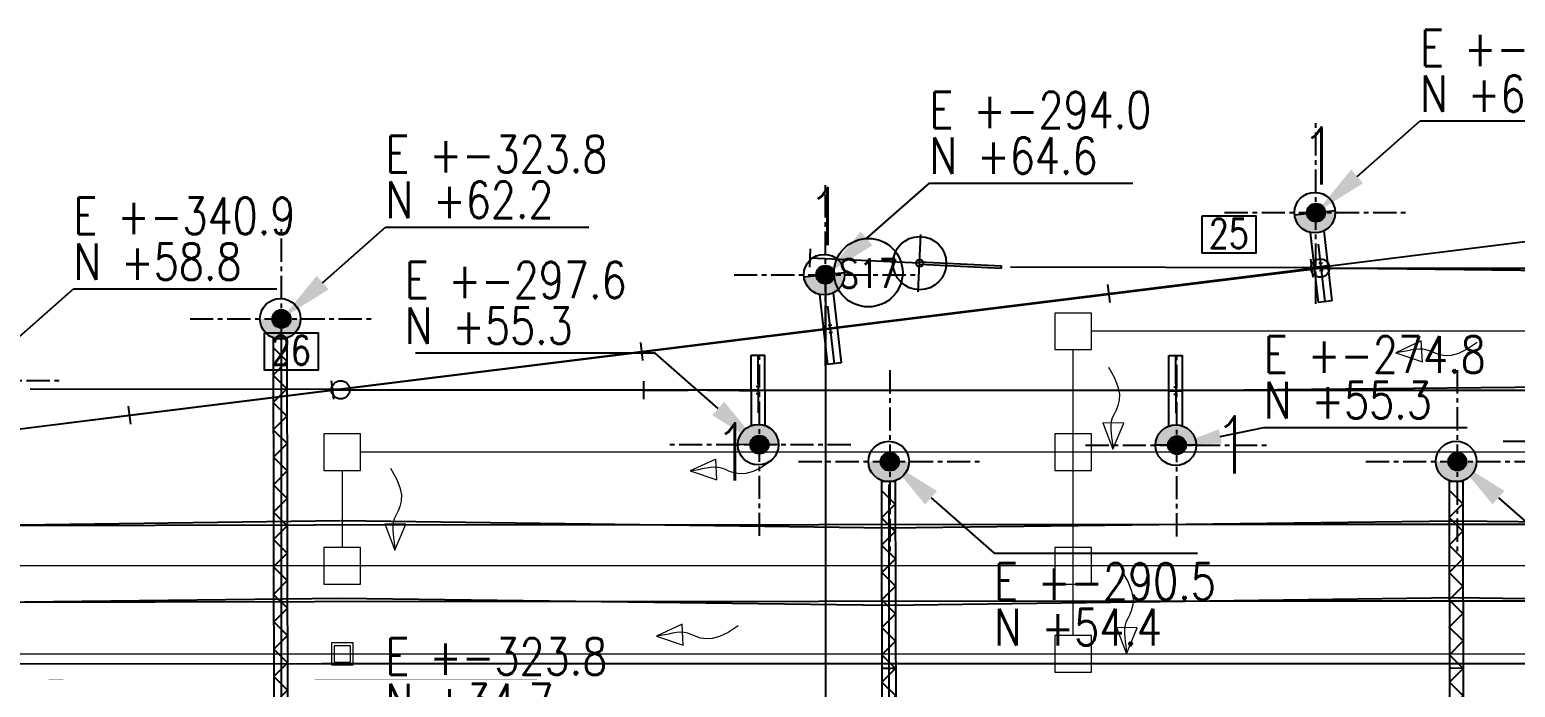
# Model space of a CAD drawing. Header units: millimetres. Extents: x -940 to 1351, y -586 to 711.
# Drawn here: x 261.7 to 343, y 325.9 to 361.9 of the extents above; entities that cross this region are included whole.
import ezdxf
from ezdxf import colors
from ezdxf.entities.mleader import LeaderData, LeaderLine
from ezdxf.enums import TextEntityAlignment as Align
from ezdxf.math import Vec2, Vec3

# ---------------------------------------------------------------- set-up
doc = ezdxf.new("R2010")
doc.units = ezdxf.units.MM
for name, pattern in [('CENTER', [50.8, 31.75, -6.35, 6.35, -6.35]), ('DASHED2', [0.375, 0.25, -0.125]), ('PHANTOM2', [31.75, 15.875, -3.175, 3.175, -3.175, 3.175, -3.175])]:
    doc.linetypes.add(name, pattern=pattern)
for name, color, linetype in [('00-perfiles', 3, 'Continuous'), ('Cambios 1.8', 4, 'Continuous'), ('Catenaria', 2, 'Continuous'), ('ENad-Vias principales', 2, 'Continuous'), ('GE-Cotas', 1, 'Continuous'), ('GE-Simbologia', 2, 'Continuous'), ('GE-Textos', 3, 'Continuous'), ('ME-Vias con catenarias', 30, 'Continuous'), ('Nombre de secciòn de emparrillado', 70, 'Continuous'), ('UNIFILAR RIEL EXISTENTE', 140, 'PHANTOM2'), ('unifilar VIAS Ppales', 5, 'DASHED2')]:
    doc.layers.add(name, color=color, linetype=linetype)
for name, color, linetype, lineweight in [('Catenaria textos', 253, 'Continuous', 15), ('CI-DRENAJES ZONA VIAS', 5, 'Continuous', 9), ('CI-PLUVIALES', 3, 'Continuous', 9)]:
    doc.layers.add(name, color=color, linetype=linetype, lineweight=lineweight)
doc.styles.add('Romans', font='romans.shx', dxfattribs={"width": 0.8})
doc.styles.add('Romans PF', font='romans.shx', dxfattribs={"width": 0.8})
doc.styles.get("Standard").update_dxf_attribs({"font": 'arial.ttf'})

# ---------------------------------------------------------------- blocks, each defined once
blk = doc.blocks.new('CB8der')
for p, q in [((0.5, 11.2), (-0.5, 11.2)), ((0, 11.2), (0, -17.05)), ((0, 0), (-2.115, -16.918)), ((0.5, 0), (-0.5, 0)), ((-2.611, -16.856), (-1.619, -16.98)), ((0.5, -17.05), (-0.5, -17.05))]:
    blk.add_line(p, q)
blk = doc.blocks.new('CAMARA PL')
at = {"layer": 'CI-PLUVIALES', "ltscale": 2}
for points in [[(0, -0.6), (1.2, -0.6), (1.2, 0.6), (0, 0.6)], [(0.15, -0.45), (1.05, -0.45), (1.05, 0.45), (0.15, 0.45)]]:
    blk.add_lwpolyline(points, close=True, dxfattribs=at)
blk.add_lwpolyline([(0.35, 0.6), (0.85, 0.6)], dxfattribs=at)
blk = doc.blocks.new('CAMB')
at = {"layer": 'GE-Simbologia'}
blk.add_lwpolyline([(6413053.115, 6135476.254), (6413056.051, 6135476.254), (6413056.051, 6135474.216), (6413053.115, 6135474.216)], close=True, dxfattribs=at)
at = {"layer": 'GE-Textos', "style": 'Romans', "width": 0.8}
blk.add_attdef('10', text='', height=1.6, dxfattribs=at).set_placement((6413054.56, 6135474.5), align=Align.CENTER)
blk = doc.blocks.new('tipo de vias')
at = {"layer": 'Nombre de secciòn de emparrillado', "color": 2}
blk.add_circle((-0.135, -0.628), 1.876, dxfattribs=at)
at = {"layer": 'Nombre de secciòn de emparrillado', "style": 'Romans', "width": 0.8}
blk.add_attdef('S10', text='', height=1.562, dxfattribs=at).set_placement((-0.123, -1.455), align=Align.CENTER)
blk = doc.blocks.new('A$C401A678C')
at = {"layer": 'Catenaria'}
for points in [[(2.231, 28.62), (0.005, 28.62, 1)], [(2.226, 1.113), (0, 1.113, 1)]]:
    blk.add_hatch(color=256, dxfattribs=at).paths.add_polyline_path(points)
for p, q in [((0.724, 27.548), (1.474, 27.549)), ((0.724, 27.548), (0.772, 2.172)), ((1.474, 27.548), (1.529, 2.145))]:
    blk.add_line(p, q, dxfattribs=at)
for points in [[(0.77, 6.027), (1.519, 6.779), (0.766, 7.528), (1.515, 8.281), (0.763, 9.03), (1.512, 9.782), (0.76, 10.531), (1.509, 11.283), (0.757, 12.032), (1.506, 12.785), (0.753, 13.534), (1.502, 14.286), (0.75, 15.035), (1.499, 15.788), (0.747, 16.537), (1.496, 17.289), (0.744, 18.038), (1.493, 18.79), (0.741, 19.539), (1.49, 20.292), (0.737, 21.041), (1.486, 21.793), (0.734, 22.542), (1.483, 23.294), (0.731, 24.043), (1.48, 24.796), (0.728, 25.545), (1.477, 26.297), (0.724, 27.046)], [(0.77, 6.027), (1.522, 5.278), (0.773, 4.526), (1.525, 3.776), (0.776, 3.024), (1.098, 2.703)]]:
    blk.add_lwpolyline(points, dxfattribs=at)
for centre in [(1.118, 28.62), (1.113, 1.113)]:
    blk.add_circle(centre, 1.113, dxfattribs=at)
blk = doc.blocks.new('A$C0E6C2C1E')
at = {"layer": 'Catenaria'}
for points in [[(2.226, 23.689), (0, 23.689, 1)], [(2.235, 1.113), (0.009, 1.113, 1)]]:
    blk.add_hatch(color=256, dxfattribs=at).paths.add_polyline_path(points)
at = {"linetype": 'Continuous', "ltscale": 4}
blk.add_line((1.491, 12.358), (0.739, 12.365), dxfattribs=at)
at = {"layer": 'Catenaria'}
for p, q in [((0.72, 22.617), (1.469, 22.619)), ((0.72, 22.617), (0.758, 2.164)), ((1.469, 22.617), (1.513, 2.155))]:
    blk.add_line(p, q, dxfattribs=at)
blk.add_lwpolyline([(1.135, 2.226), (0.761, 2.597), (1.51, 3.35), (0.758, 4.099), (1.507, 4.851), (0.755, 5.6), (1.504, 6.353), (0.752, 7.102), (1.501, 7.854), (0.749, 8.603), (1.498, 9.355), (0.745, 10.104), (1.494, 10.857), (0.742, 11.606), (1.491, 12.358), (0.739, 13.107), (1.488, 13.859), (0.736, 14.609), (1.485, 15.361), (0.732, 16.11), (1.482, 16.862), (0.729, 17.611), (1.478, 18.364), (0.726, 19.113), (1.475, 19.865), (0.723, 20.614), (1.472, 21.366), (0.72, 22.115)], dxfattribs=at)
for centre in [(1.113, 23.689), (1.122, 1.113)]:
    blk.add_circle(centre, 1.113, dxfattribs=at)
blk = doc.blocks.new('A$C0E88229D')
at = {"layer": 'Catenaria'}
blk.add_hatch(color=256, dxfattribs=at).paths.add_polyline_path([(2.226, 4.906), (0, 4.906, 1)])
at = {"linetype": 'Continuous', "ltscale": 4}
blk.add_line((1.113, 0), (1.113, 3.161), dxfattribs=at)
at = {"color": 1}
for p, q in [((1.013, 2.129), (1.113, 2.129)), ((1.013, 1.729), (1.113, 1.729)), ((1.113, 2.129), (1.213, 2.129)), ((1.113, 1.729), (1.213, 1.729))]:
    blk.add_line(p, q, dxfattribs=at)
at = {"layer": 'Catenaria'}
for p, q in [((0, 4.906), (2.226, 4.906)), ((0.738, 3.858), (0.738, 0)), ((1.488, 3.858), (1.488, 0))]:
    blk.add_line(p, q, dxfattribs=at)
at = {"layer": 'Catenaria', "linetype": 'Continuous', "ltscale": 4}
for p, q in [((1.488, 1.929), (0.738, 1.929)), ((1.488, 0), (0.738, 0))]:
    blk.add_line(p, q, dxfattribs=at)
at = {"layer": 'Catenaria'}
blk.add_circle((1.113, 4.906), 1.113, dxfattribs=at)
blk = doc.blocks.new('A$C78B27864')
at = {"color": 3, "linetype": 'Continuous', "ltscale": 4}
blk.add_line((4.978, 2.076), (4.978, -1.076), dxfattribs=at)
at = {"color": 1}
blk.add_line((0.488, 0.564), (0.488, 0.435), dxfattribs=at)
at = {"layer": 'Catenaria', "color": 4, "linetype": 'Continuous', "ltscale": 4}
blk.add_line((10.978, 1), (10.978, 0), dxfattribs=at)
at = {"layer": 'Catenaria', "color": 3, "linetype": 'Continuous', "ltscale": 4}
for p, q in [((4.988, 0.564), (0.488, 0.564)), ((4.988, 0.435), (0.488, 0.435)), ((4.978, 0.5), (10.978, 0.5))]:
    blk.add_line(p, q, dxfattribs=at)
at = {"layer": 'Catenaria', "color": 1, "linetype": 'Continuous', "ltscale": 4}
for radius in [1.459, 0.2]:
    blk.add_circle((4.978, 0.5), radius, dxfattribs=at)
blk = doc.blocks.new('COORDENADAS 4.0')
at = {"layer": 'GE-Cotas', "ltscale": 4}
h = blk.add_hatch(color=256, dxfattribs=at)
h.dxf.hatch_style = 1
h.paths.add_polyline_path([(0, 0.5, 0.414214), (-0.5, 0), (0, 0)])
h.paths.add_polyline_path([(0, 0.5), (0, 0), (0.5, 0, 0.414214)])
h.paths.add_polyline_path([(0.5, 0), (0, 0), (0, -0.5, 0.414214)])
h.paths.add_polyline_path([(0, 0), (-0.5, 0, 0.414214), (0, -0.5)])
at = {"layer": 'GE-Cotas', "linetype": 'CENTER', "ltscale": 0.04}
for p, q in [((0, -5), (0, 5)), ((-5, 0), (5, 0))]:
    blk.add_line(p, q, dxfattribs=at)
at = {"layer": 'GE-Cotas', "ltscale": 4}
blk.add_circle((0, 0), 0.5, dxfattribs=at)
at = {"layer": 'GE-Cotas', "color": 3, "ltscale": 4, "style": 'Romans', "width": 0.8}
for tag, p in [('COORDENADASX', (5.7, 8.02)), ('COORDENADASY', (5.7, 5.518))]:
    blk.add_attdef(tag, p, '', height=2, dxfattribs=at)
at = {"layer": 'GE-Cotas', "color": 2, "ltscale": 4}
ml = blk.add_multileader_mtext('Standard', dxfattribs=at)
ml.set_content('', color=2)
ml.set_leader_properties()
ml.build(insert=Vec2(0, 0))
ml.multileader.update_dxf_attribs({"text_right_attachment_type": 6, "dogleg_length": 0.36, "arrow_head_size": 3})
ctx = ml.context
ctx.base_point, ctx.arrow_head_size = Vec3(16.826, 5.02), 3
ctx.right_attachment = 6
notes = []
notes.append((ctx, [(0, (1, 1, 0), (5.7, 5.02), (1, 0), 11.126, [(0, [(0, 0)], 0, [])])]))
ctx.mtext.insert, ctx.mtext.flow_direction = Vec3(18.826, 7.02), 5
for ctx, leaders in notes:
    for number, flags, end, landing, length, lines in leaders:
        leader = LeaderData()
        leader.index, (leader.has_last_leader_line, leader.has_dogleg_vector, leader.attachment_direction) = number, flags
        leader.last_leader_point, leader.dogleg_vector, leader.dogleg_length = Vec3(end), Vec3(landing), length
        for number, points, colour, breaks in lines:
            line = LeaderLine()
            line.index, line.vertices, line.color, line.breaks = number, Vec3.list(points), colors.encode_raw_color(colour), breaks
            leader.lines.append(line)
        ctx.leaders.append(leader)
blk = doc.blocks.new('COORDENADAS 4.4')
at = {"layer": 'GE-Cotas', "ltscale": 4}
h = blk.add_hatch(color=256, dxfattribs=at)
h.dxf.hatch_style = 1
h.paths.add_polyline_path([(0, 0.5, -0.414214), (0.5, 0), (0, 0)])
h.paths.add_polyline_path([(0, 0.5), (0, 0), (-0.5, 0, -0.414214)])
h.paths.add_polyline_path([(-0.5, 0), (0, 0), (0, -0.5, -0.414214)])
h.paths.add_polyline_path([(0, 0), (0.5, 0, -0.414214), (0, -0.5)])
at = {"layer": 'GE-Cotas', "linetype": 'CENTER', "ltscale": 0.04}
for p, q in [((0, -5), (0, 5)), ((5, 0), (-5, 0))]:
    blk.add_line(p, q, dxfattribs=at)
at = {"layer": 'GE-Cotas', "ltscale": 4}
blk.add_circle((0, 0), 0.5, dxfattribs=at)
at = {"layer": 'GE-Cotas', "color": 3, "ltscale": 4, "style": 'Romans', "width": 0.8}
for tag, p in [('COORDENADASX', (-19.404, 8.02)), ('COORDENADASY', (-19.404, 5.518))]:
    blk.add_attdef(tag, p, '', height=2, dxfattribs=at)
at = {"layer": 'GE-Cotas', "color": 2, "ltscale": 4}
ml = blk.add_multileader_mtext('Standard', dxfattribs=at)
ml.set_content('', color=2)
ml.set_leader_properties()
ml.build(insert=Vec2(0, 0))
ml.multileader.update_dxf_attribs({"text_right_attachment_type": 6, "dogleg_length": 0.36, "arrow_head_size": 3})
ctx = ml.context
ctx.base_point, ctx.arrow_head_size = Vec3(-20.826, 7.02), 3
ctx.right_attachment, ctx.text_align_type = 6, 2
notes = []
notes.append((ctx, [(0, (1, 1, 0), (-5.7, 5.02), (-1, 0), 11.126, [(0, [(0, 0)], 0, [])])]))
ctx.mtext.insert, ctx.mtext.alignment, ctx.mtext.flow_direction = Vec3(-18.826, 9.02), 3, 5
for ctx, leaders in notes:
    for number, flags, end, landing, length, lines in leaders:
        leader = LeaderData()
        leader.index, (leader.has_last_leader_line, leader.has_dogleg_vector, leader.attachment_direction) = number, flags
        leader.last_leader_point, leader.dogleg_vector, leader.dogleg_length = Vec3(end), Vec3(landing), length
        for number, points, colour, breaks in lines:
            line = LeaderLine()
            line.index, line.vertices, line.color, line.breaks = number, Vec3.list(points), colors.encode_raw_color(colour), breaks
            leader.lines.append(line)
        ctx.leaders.append(leader)
blk = doc.blocks.new('COORDENADAS 4.2')
at = {"layer": 'GE-Cotas', "ltscale": 4}
h = blk.add_hatch(color=256, dxfattribs=at)
h.dxf.hatch_style = 1
h.paths.add_polyline_path([(0, -0.5, -0.414214), (-0.5, 0), (0, 0)])
h.paths.add_polyline_path([(0, -0.5), (0, 0), (0.5, 0, -0.414214)])
h.paths.add_polyline_path([(0.5, 0), (0, 0), (0, 0.5, -0.414214)])
h.paths.add_polyline_path([(0, 0), (-0.5, 0, -0.414214), (0, 0.5)])
at = {"layer": 'GE-Cotas', "linetype": 'CENTER', "ltscale": 0.04}
for p, q in [((0, 5), (0, -5)), ((-5, 0), (5, 0))]:
    blk.add_line(p, q, dxfattribs=at)
at = {"layer": 'GE-Cotas', "ltscale": 4}
blk.add_circle((0, 0), 0.5, dxfattribs=at)
at = {"layer": 'GE-Cotas', "color": 3, "ltscale": 4, "style": 'Romans', "width": 0.8}
for tag, p in [('COORDENADASX', (5.7, -7.564)), ('COORDENADASY', (5.7, -10.065))]:
    blk.add_attdef(tag, p, '', height=2, dxfattribs=at)
at = {"layer": 'GE-Cotas', "color": 2, "ltscale": 4}
ml = blk.add_multileader_mtext('Standard', dxfattribs=at)
ml.set_content('', color=2)
ml.set_leader_properties()
ml.build(insert=Vec2(0, 0))
ml.multileader.update_dxf_attribs({"text_right_attachment_type": 6, "dogleg_length": 0.36, "arrow_head_size": 3})
ctx = ml.context
ctx.base_point, ctx.arrow_head_size = Vec3(16.826, -5.02), 3
ctx.right_attachment = 6
notes = []
notes.append((ctx, [(0, (1, 1, 0), (5.7, -5.02), (1, 0), 11.126, [(0, [(0, 0)], 0, [])])]))
ctx.mtext.insert, ctx.mtext.flow_direction = Vec3(18.826, -3.02), 5
for ctx, leaders in notes:
    for number, flags, end, landing, length, lines in leaders:
        leader = LeaderData()
        leader.index, (leader.has_last_leader_line, leader.has_dogleg_vector, leader.attachment_direction) = number, flags
        leader.last_leader_point, leader.dogleg_vector, leader.dogleg_length = Vec3(end), Vec3(landing), length
        for number, points, colour, breaks in lines:
            line = LeaderLine()
            line.index, line.vertices, line.color, line.breaks = number, Vec3.list(points), colors.encode_raw_color(colour), breaks
            leader.lines.append(line)
        ctx.leaders.append(leader)
blk = doc.blocks.new('COORDENADAS 4.5')
at = {"layer": 'GE-Cotas', "ltscale": 4}
h = blk.add_hatch(color=256, dxfattribs=at)
h.dxf.hatch_style = 1
h.paths.add_polyline_path([(0, 0.5, 0.414214), (-0.5, 0), (0, 0)])
h.paths.add_polyline_path([(0, 0.5), (0, 0), (0.5, 0, 0.414214)])
h.paths.add_polyline_path([(0.5, 0), (0, 0), (0, -0.5, 0.414214)])
h.paths.add_polyline_path([(0, 0), (-0.5, 0, 0.414214), (0, -0.5)])
at = {"layer": 'GE-Cotas', "linetype": 'CENTER', "ltscale": 0.04}
for p, q in [((0, -5), (0, 5)), ((-5, 0), (5, 0))]:
    blk.add_line(p, q, dxfattribs=at)
at = {"layer": 'GE-Cotas', "ltscale": 4}
blk.add_circle((0, 0), 0.5, dxfattribs=at)
at = {"layer": 'GE-Cotas', "color": 3, "ltscale": 4, "style": 'Romans', "width": 0.8}
for tag, p in [('COORDENADASX', (4.758, 3.959)), ('COORDENADASY', (4.758, 1.457))]:
    blk.add_attdef(tag, p, '', height=2, dxfattribs=at)
at = {"layer": 'GE-Cotas', "color": 2, "ltscale": 4}
ml = blk.add_multileader_mtext('Standard', dxfattribs=at)
ml.set_content('', color=2)
ml.set_leader_properties()
ml.build(insert=Vec2(0, 0))
ml.multileader.update_dxf_attribs({"text_right_attachment_type": 6, "dogleg_length": 0.36, "arrow_head_size": 2.42})
ctx = ml.context
ctx.base_point, ctx.arrow_head_size, ctx.plane_origin = Vec3(15.884, 0.959), 2.42, Vec3(-0.942, -4.061)
ctx.right_attachment = 6
notes = []
notes.append((ctx, [(0, (1, 1, 0), (4.758, 0.959), (1, 0), 11.126, [(0, [(0, 0)], 0, [])])]))
ctx.mtext.insert, ctx.mtext.flow_direction = Vec3(17.884, 2.959), 5
for ctx, leaders in notes:
    for number, flags, end, landing, length, lines in leaders:
        leader = LeaderData()
        leader.index, (leader.has_last_leader_line, leader.has_dogleg_vector, leader.attachment_direction) = number, flags
        leader.last_leader_point, leader.dogleg_vector, leader.dogleg_length = Vec3(end), Vec3(landing), length
        for number, points, colour, breaks in lines:
            line = LeaderLine()
            line.index, line.vertices, line.color, line.breaks = number, Vec3.list(points), colors.encode_raw_color(colour), breaks
            leader.lines.append(line)
        ctx.leaders.append(leader)
blk = doc.blocks.new('COORDENADAS 4.6')
at = {"layer": 'GE-Cotas', "ltscale": 4}
h = blk.add_hatch(color=256, dxfattribs=at)
h.dxf.hatch_style = 1
h.paths.add_polyline_path([(0, 0.5, 0.414214), (-0.5, 0), (0, 0)])
h.paths.add_polyline_path([(0, 0.5), (0, 0), (0.5, 0, 0.414214)])
h.paths.add_polyline_path([(0.5, 0), (0, 0), (0, -0.5, 0.414214)])
h.paths.add_polyline_path([(0, 0), (-0.5, 0, 0.414214), (0, -0.5)])
at = {"layer": 'GE-Cotas', "linetype": 'CENTER', "ltscale": 0.04}
for p, q in [((0, -5), (0, 5)), ((-5, 0), (5, 0))]:
    blk.add_line(p, q, dxfattribs=at)
at = {"layer": 'GE-Cotas', "ltscale": 4}
blk.add_circle((0, 0), 0.5, dxfattribs=at)
at = {"layer": 'GE-Cotas', "color": 3, "ltscale": 4, "style": 'Romans', "width": 0.8}
for tag, p in [('COORDENADASX', (6.203, -0.484)), ('COORDENADASY', (6.203, -2.985))]:
    blk.add_attdef(tag, p, '', height=2, dxfattribs=at)
at = {"layer": 'GE-Cotas', "color": 2, "ltscale": 4}
ml = blk.add_multileader_mtext('Standard', dxfattribs=at)
ml.set_content('', color=2)
ml.set_leader_properties()
ml.build(insert=Vec2(0, 0))
ml.multileader.update_dxf_attribs({"text_right_attachment_type": 6, "dogleg_length": 0.36, "arrow_head_size": 2.9})
ctx = ml.context
ctx.base_point, ctx.arrow_head_size, ctx.plane_origin = Vec3(15.884, -3.5), 2.9, Vec3(-0.942, 4.061)
ctx.right_attachment = 6
notes = []
notes.append((ctx, [(0, (1, 1, 0), (4.758, -3.5), (1, 0), 11.126, [(0, [(0, 0)], 0, [])])]))
ctx.mtext.insert, ctx.mtext.flow_direction = Vec3(17.884, -1.5), 5
for ctx, leaders in notes:
    for number, flags, end, landing, length, lines in leaders:
        leader = LeaderData()
        leader.index, (leader.has_last_leader_line, leader.has_dogleg_vector, leader.attachment_direction) = number, flags
        leader.last_leader_point, leader.dogleg_vector, leader.dogleg_length = Vec3(end), Vec3(landing), length
        for number, points, colour, breaks in lines:
            line = LeaderLine()
            line.index, line.vertices, line.color, line.breaks = number, Vec3.list(points), colors.encode_raw_color(colour), breaks
            leader.lines.append(line)
        ctx.leaders.append(leader)
blk = doc.blocks.new('cat')
at = {"layer": 'Catenaria', "linetype": 'Continuous', "ltscale": 4}
for p, q in [((-320.549, 58.314), (-266.935, 64.947)), ((-266.887, 64.956), (-246.954, 64.745)), ((-323.789, 62.474), (-323.789, 35.474)), ((-360.615, 53.342), (-320.549, 58.314)), ((-297.699, 58.255), (-320.544, 58.28)), ((-274.85, 58.23), (-297.695, 58.256)), ((-252.001, 58.454), (-274.846, 58.231)), ((-290.549, 53.094), (-290.549, 36.09)), ((-360.628, 50.589), (-320.549, 51.123)), ((-320.513, 51.123), (-290.549, 50.718)), ((-290.549, 50.718), (-259.496, 51.113)), ((-259.496, 51.113), (-228.443, 50.708)), ((-360.594, 46.416), (-320.549, 46.873)), ((-320.549, 46.873), (-290.549, 46.492)), ((-290.549, 46.492), (-259.496, 46.908)), ((-259.496, 46.908), (-228.443, 46.511))]:
    blk.add_line(p, q, dxfattribs=at)
at = {"layer": 'Catenaria', "color": 3, "linetype": 'Continuous', "ltscale": 4}
for p, q in [((-266.905, 64.968), (-283.886, 64.993)), ((-320.546, 58.295), (-337.527, 58.319))]:
    blk.add_line(p, q, dxfattribs=at)
at = {"layer": 'Catenaria', "linetype": 'Continuous', "ltscale": 4}
for centre, radius in [((-266.935, 64.947), 0.503), ((-320.544, 58.28), 0.5)]:
    blk.add_circle(centre, radius, dxfattribs=at)
for name, p, rotation in [('A$C0E88229D', (-267.782, 62.984), 6.516557569469733), ('A$C78B27864', (-283.863, 65.491), 177.3677849256682), ('A$C0E88229D', (-294.629, 59.588), 6.516557569469733), ('A$C0E88229D', (-296.592, 60.188), 180.176493919533), ('A$C0E88229D', (-273.743, 60.163), 180.176493919533)]:
    blk.add_blockref(name, p, dxfattribs=dict(at, rotation=rotation))
for name, p in [('A$C401A678C', (-324.962, 33.548)), ('A$C0E6C2C1E', (-291.664, 30.663)), ('A$C0E6C2C1E', (-260.611, 30.669))]:
    blk.add_blockref(name, p, dxfattribs=at)
at = {"layer": 'GE-Cotas', "ltscale": 4}
for name, p, values in [('COORDENADAS 4.0', (-267.171, 67.985), {'COORDENADASY': 'N +68.0', 'COORDENADASX': 'E +-267.2'}), ('COORDENADAS 4.0', (-294.017, 64.588), {'COORDENADASY': 'N +64.6', 'COORDENADASX': 'E +-294.0'}), ('COORDENADAS 4.0', (-323.782, 62.167), {'COORDENADASY': 'N +62.2', 'COORDENADASX': 'E +-323.8'}), ('COORDENADAS 4.0', (-340.858, 58.786), {'COORDENADASY': 'N +58.8', 'COORDENADASX': 'E +-340.9'}), ('COORDENADAS 4.4', (-297.628, 55.278), {'COORDENADASX': 'E +-297.6', 'COORDENADASY': 'N +55.3'}), ('COORDENADAS 4.5', (-274.778, 55.254), {'COORDENADASX': 'E +-274.8', 'COORDENADASY': 'N +55.3'}), ('COORDENADAS 4.6', (-251.926, 55.477), {'COORDENADASY': 'N +55.5', 'COORDENADASX': 'E +-251.9'}), ('COORDENADAS 4.2', (-290.488, 54.352), {'COORDENADASX': 'E +-290.5', 'COORDENADASY': 'N +54.4'}), ('COORDENADAS 4.2', (-259.436, 54.358), {'COORDENADASX': 'E +-259.4', 'COORDENADASY': 'N +54.4'}), ('COORDENADAS 4.0', (-323.787, 34.661), {'COORDENADASY': 'N +34.7', 'COORDENADASX': 'E +-323.8'})]:
    blk.add_blockref(name, p, dxfattribs=at).add_auto_attribs(values)
at = {"layer": 'GE-Simbologia'}
ref = blk.add_blockref('CAMB', (-6413326.507, -6135408.452), dxfattribs=at)
ref.add_attrib('C10', '25', dxfattribs={"layer": 'GE-Textos', "height": 1.6, "style": 'Romans', "width": 0.8}).set_placement((-271.946, 66.047), align=Align.CENTER)
ref = blk.add_blockref('CAMB', (-6413377.829, -6135414.854), dxfattribs=at)
ref.add_attrib('C10', '26', dxfattribs={"layer": 'GE-Textos', "height": 1.6, "style": 'Romans', "width": 0.8}).set_placement((-323.268, 59.646), align=Align.CENTER)
at = {"layer": 'Catenaria textos', "char_height": 5, "width": 356.77791, "attachment_point": 1, "line_spacing_factor": 1.200001, "style": 'Romans PF'}
for insert in [(-268.05, 72.656), (-295.077, 69.329), (-300.149, 56.445), (-272.799, 56.829)]:
    blk.add_mtext('{\\H0.625x;\\C3;1}', dxfattribs=dict(at, insert=insert))

msp = doc.modelspace()

# ---------------------------------------------------------------- linework, layer by layer
at = {"layer": '00-perfiles'}
msp.add_line((305.203, 348.489), (305.203, -109.689), dxfattribs=at)
at = {"layer": 'CI-DRENAJES ZONA VIAS', "ltscale": 2}
for points in [[(317.765, 344.387), (319.765, 344.387), (319.765, 346.387), (317.765, 346.387)], [(336.415, 344.213), (337.877, 343.719), (337.814, 344.863)], [(320.927, 338.926), (321.526, 340.348), (320.38, 340.369)], [(277.765, 337.767), (279.765, 337.767), (279.765, 339.767), (277.765, 339.767)], [(317.765, 337.767), (319.765, 337.767), (319.765, 339.767), (317.765, 339.767)], [(297.806, 337.74), (299.268, 337.246), (299.205, 338.391)], [(281.637, 333.403), (282.236, 334.825), (281.09, 334.846)], [(277.765, 331.542), (279.765, 331.542), (279.765, 333.542), (277.765, 333.542)], [(317.765, 331.542), (319.765, 331.542), (319.765, 333.542), (317.765, 333.542)], [(317.765, 326.721), (319.765, 326.721), (319.765, 328.721), (317.765, 328.721)], [(321.674, 327.731), (322.273, 329.153), (321.127, 329.174)]]:
    msp.add_lwpolyline(points, close=True, dxfattribs=at)
for points in [[(877.765, 345.387), (319.765, 345.387)], [(340.878, 344.778), (340.323, 344.406), (339.853, 344.179), (339.454, 344.07), (339.115, 344.053), (338.825, 344.101), (338.573, 344.186), (338.345, 344.283), (338.131, 344.363), (337.92, 344.407), (337.711, 344.416), (337.501, 344.399), (337.29, 344.364), (337.077, 344.32), (336.861, 344.274), (336.64, 344.236), (336.415, 344.213)], [(318.765, 328.721), (318.765, 344.387)], [(320.688, 343.418), (321.019, 342.838), (321.211, 342.352), (321.291, 341.946), (321.283, 341.607), (321.214, 341.322), (321.111, 341.076), (320.998, 340.856), (320.902, 340.648), (320.843, 340.441), (320.819, 340.233), (320.82, 340.022), (320.84, 339.809), (320.868, 339.594), (320.898, 339.375), (320.92, 339.152), (320.927, 338.926)], [(903.055, 338.767), (279.765, 338.767)], [(302.269, 338.305), (301.714, 337.933), (301.243, 337.706), (300.845, 337.597), (300.506, 337.58), (300.216, 337.628), (299.963, 337.713), (299.736, 337.81), (299.522, 337.89), (299.311, 337.934), (299.102, 337.943), (298.892, 337.926), (298.681, 337.891), (298.468, 337.847), (298.251, 337.801), (298.031, 337.763), (297.806, 337.74)], [(278.765, 337.767), (278.765, 333.542)], [(281.398, 337.896), (281.729, 337.315), (281.921, 336.829), (282, 336.423), (281.993, 336.084), (281.924, 335.799), (281.82, 335.553), (281.708, 335.333), (281.612, 335.125), (281.553, 334.919), (281.529, 334.71), (281.53, 334.5), (281.55, 334.287), (281.578, 334.071), (281.608, 333.852), (281.63, 333.629), (281.637, 333.403)], [(957.765, 332.542), (217.52, 332.542)], [(321.435, 332.224), (321.766, 331.643), (321.958, 331.157), (322.037, 330.751), (322.03, 330.412), (321.961, 330.127), (321.857, 329.881), (321.745, 329.661), (321.649, 329.453), (321.59, 329.246), (321.566, 329.038), (321.567, 328.827), (321.587, 328.614), (321.615, 328.399), (321.645, 328.18), (321.667, 327.957), (321.674, 327.731)]]:
    msp.add_lwpolyline(points, dxfattribs=at)
at = {"layer": 'CI-PLUVIALES', "ltscale": 2}
msp.add_lwpolyline([(295.968, 328.7), (297.43, 328.206), (297.367, 329.351)], close=True, dxfattribs=at)
for points in [[(300.431, 329.265), (299.876, 328.893), (299.405, 328.666), (299.006, 328.557), (298.668, 328.54), (298.378, 328.588), (298.125, 328.673), (297.898, 328.77), (297.684, 328.85), (297.473, 328.894), (297.263, 328.903), (297.054, 328.886), (296.843, 328.851), (296.629, 328.807), (296.413, 328.761), (296.193, 328.723), (295.968, 328.7)], [(55.739, 327.729), (797.765, 327.729)]]:
    msp.add_lwpolyline(points, dxfattribs=at)
at = {"layer": 'ENad-Vias principales', "ltscale": 0.2}
msp.add_lwpolyline([(550.723, 327.275), (520.72, 327.235), (450.224, 327.17), (326.589, 327.177), (277.64, 327.181), (226.712, 327.155), (161.766, 327.145), (57.306, 327.137)], dxfattribs=at)
msp.add_lwpolyline([(550.723, 327.275), (520.72, 327.235), (450.224, 327.17), (326.589, 327.177), (277.64, 327.181), (226.712, 327.155), (161.766, 327.145), (57.306, 327.137)], dxfattribs=at)
at = {"layer": 'ME-Vias con catenarias', "ltscale": 0.5}
for p, q in [((300.97, 345.004), (320.698, 347.453)), ((295.142, 344.28), (300.97, 345.004)), ((295.272, 342.165), (297.694, 342.164)), ((298.75, 342.161), (300.491, 342.151)), ((883.472, 342.147), (301.643, 342.147)), ((251.473, 338.831), (267.108, 340.79)), ((277.249, 334.766), (251.97, 334.729)), ((304.837, 334.783), (277.249, 334.766)), ((332.427, 334.801), (304.837, 334.783)), ((391.226, 334.806), (332.427, 334.801))]:
    msp.add_line(p, q, dxfattribs=at)
msp.add_lwpolyline([(897.184, 332.838), (893.498, 332.375, -0.031182), (868.626, 330.813), (740.978, 330.77), (659.645, 330.742), (608.072, 330.733), (556.498, 330.724), (520.185, 330.642), (485.122, 330.627), (450.06, 330.612), (391.227, 330.606), (332.427, 330.601), (304.84, 330.583), (277.252, 330.566), (251.976, 330.529), (226.7, 330.492), (209.356, 330.5, 0.001362), (208.267, 330.498), (207.004, 330.491, -0.001796), (205.567, 330.489), (201.454, 330.498)], format="xyb", dxfattribs=at)
for centre, start, end in [((297.598, 142.164), 89.66999, 89.97252), ((301.643, 542.147), 269.66999, 270)]:
    msp.add_arc(centre, 200, start, end, dxfattribs=at)
at = {"layer": 'UNIFILAR RIEL EXISTENTE'}
msp.add_line((325.495, 348.049), (331.831, 348.84), dxfattribs=at)
at = {"layer": 'unifilar VIAS Ppales', "ltscale": 5, "const_width": 0.001}
msp.add_lwpolyline([(194.212, 326.288), (226.714, 326.272), (252.129, 326.305), (277.641, 326.337), (326.574, 326.335), (388.375, 326.334), (450.177, 326.333), (520.626, 326.383), (550.723, 326.459), (759.844, 326.497), (969.043, 326.538), (1058.936, 326.684), (1079.824, 326.703), (1118.24, 326.711), (1154.899, 326.524), (1191.691, 326.7), (1212.868, 326.543), (1235.757, 326.568), (1263.242, 326.553), (1285.522, 326.637), (1315.201, 326.513), (1325.992, 326.533), (1338.148, 326.565)], dxfattribs=at)

# ---------------------------------------------------------------- block references
at = {"layer": 'Cambios 1.8'}
for p, rotation in [((331.812, 348.84), 97.11605413854397), ((278.222, 342.173), 97.09753479351718)]:
    msp.add_blockref('CB8der', p, dxfattribs=dict(at, rotation=rotation))
at = {"layer": 'Catenaria'}
msp.add_blockref('cat', (599.22, 283.9), dxfattribs=at)
at = {"layer": 'CI-DRENAJES ZONA VIAS', "rotation": 180.000000000506}
msp.add_blockref('CAMARA PL', (279.369, 327.721), dxfattribs=at)
at = {"layer": 'GE-Simbologia'}
ref = msp.add_blockref('CAMB', (-6412727.287, -6135124.552), dxfattribs=at)
ref.add_attrib('C10', '25', dxfattribs={"layer": 'GE-Textos', "height": 1.6, "style": 'Romans', "width": 0.8}).set_placement((327.274, 349.948), align=Align.CENTER)
msp.add_blockref('tipo de vias', (307.692, 349.23), dxfattribs=at).add_auto_attribs({'S10': 'S17'})
ref = msp.add_blockref('CAMB', (-6412778.609, -6135130.953), dxfattribs=at)
ref.add_attrib('C10', '26', dxfattribs={"layer": 'GE-Textos', "height": 1.6, "style": 'Romans', "width": 0.8}).set_placement((275.952, 343.546), align=Align.CENTER)

doc.saveas('drawing.dxf')
